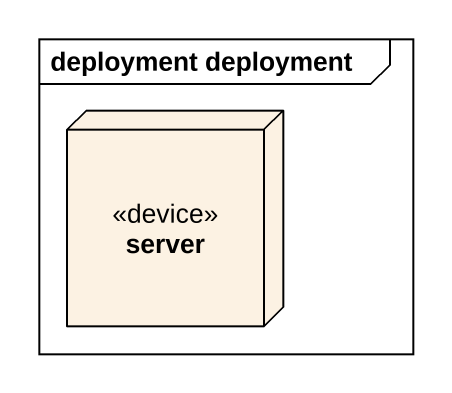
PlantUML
@startuml
mainframe deployment deployment
node server <<device>>
@enduml
